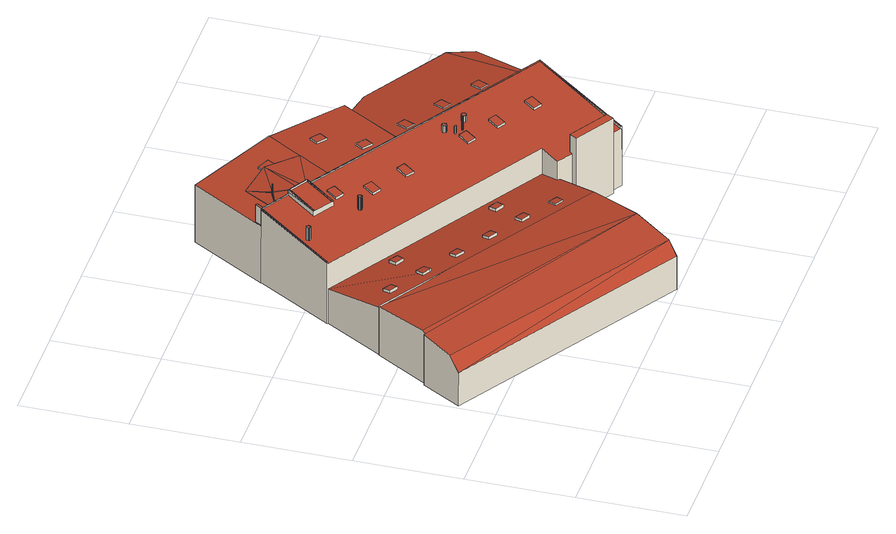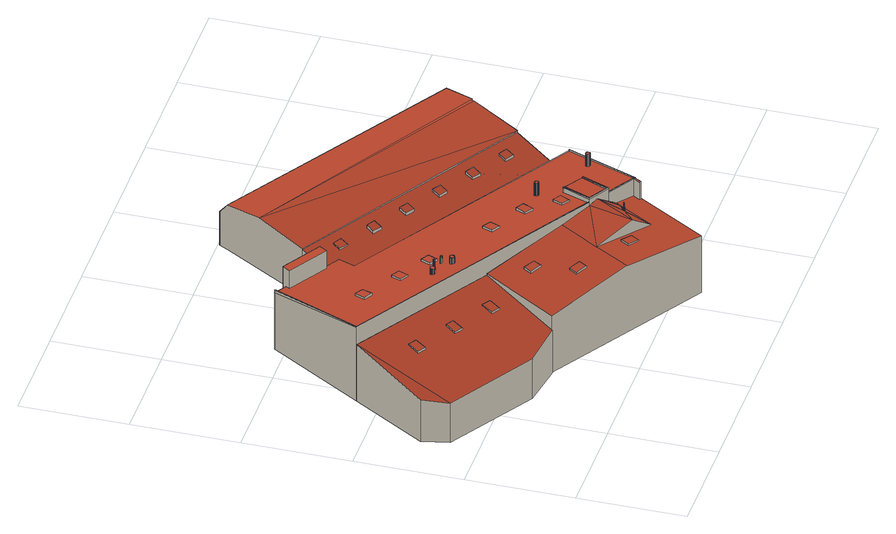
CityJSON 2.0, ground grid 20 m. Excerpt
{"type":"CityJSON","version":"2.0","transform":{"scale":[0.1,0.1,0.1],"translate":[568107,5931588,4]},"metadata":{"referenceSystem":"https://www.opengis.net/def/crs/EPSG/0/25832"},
"CityObjects":{
"building1":{"type":"Building","attributes":{"Grundfläche 2D":"4030.910171","Grundhöhe NN":"4.414"},"children":["building1-1","building1-2","building1-3","building1-4","building1-5","building1-6","building1-7","building1-8","building1-9","building1-10","building1-11","building1-12","building1-13","building1-14","building1-15","building1-16","building1-17","building1-18","building1-19","building1-20","building1-21","building1-22","building1-23","building1-24","building1-25","building1-26","building1-27","building1-28","building1-29","building1-30"],"geometry":[{"type":"MultiSurface","lod":"3","boundaries":[[[0,1,2,3]],[[4,5,6,7,8,9,10,11,12,13,14,15,16,17,18,19,20,21,22,23]],[[24,25,26]],[[24,27,28,25]],[[27,20,29,28]],[[30,31,20]],[[31,32,20]],[[32,29,20]],[[25,28,33]],[[34,35,36]],[[36,37,34]],[[38,39,40]],[[38,40,41]],[[38,41,42]],[[39,43,44]],[[39,44,45]],[[39,45,46]],[[39,46,47]],[[39,47,48]],[[39,48,40]],[[49,43,37,50]],[[43,49,44]],[[37,38,42]],[[37,42,50]],[[43,34,37]],[[51,52,39]],[[52,43,39]],[[53,54,55]],[[56,57,54,53,58,59]],[[60,61,62,63,64,65],[66,67,65,67]],[[36,35,68,69,70,71]],[[71,72,73,74,75,76,51,77,78,36,35,36]],[[79,74,73]],[[80,81,82]],[[83,80,82,84]],[[80,83,85]],[[86,87,80,85,88]],[[87,86,89]],[[87,89,90]],[[87,90,91]],[[92,93,94,95]],[[5,4,96,97,98,99]],[[22,100,2,1,96,4,23]],[[25,33,101,102,100,22,21,26]],[[33,34,43,52,98,97,103,101]],[[24,26,21,20,27]],[[30,20,19]],[[31,30,19,104]],[[104,105,32,31]],[[57,68,35,34,33,28,29,32,105,54]],[[78,38,37,36]],[[51,39,38,78,77]],[[106,65,64,13,12,11,10,107,108]],[[13,64,63,14]],[[109,15,14,63,62,110]],[[104,19,18,111,112]],[[105,104,112,113,114,54]],[[113,115,74,79,8,7,6,105,54,114]],[[10,9,8,79,116,117,107]],[[118,55,54,114,113]],[[53,55,118,119]],[[58,53,119,120]],[[59,58,120,121]],[[56,59,121,122]],[[114,123,124,113]],[[62,61,125,110]],[[60,65,106,126]],[[127,84,82,81,61,60,126]],[[85,83,84,127,128]],[[88,85,128,129]],[[89,86,88,129,130]],[[90,89,130,131]],[[91,90,131,132]],[[81,80,87,91,132,133,125,61]],[[68,57,56,69]],[[71,70,69,56,122,134,72]],[[79,73,72,134,116]],[[124,123,135,35,76,75,74,115,136]],[[93,92,137,138]],[[17,94,93,138,111,18]],[[94,17,16,95]],[[109,137,92,95,16,15]],[[125,133,132,131,130,129,128,127,126,106,108,107,117,116,134,122,121,120,119,118,113,112,111,138,137,109,110],[124,136,115,113]]],"semantics":{"surfaces":[{"type":"RoofSurface"},{"type":"WallSurface"},{"type":"GroundSurface"}],"values":[0,0,0,0,0,0,0,0,0,0,0,0,0,0,0,0,0,0,0,0,0,0,0,0,0,0,0,0,0,0,0,0,0,0,0,0,0,0,0,0,0,1,1,1,1,1,1,1,1,1,1,1,1,1,1,1,1,1,1,1,1,1,1,1,1,1,1,1,1,1,1,1,1,1,1,1,1,1,1,1,1,1,2]}}]},
"building1-1":{"type":"BuildingInstallation","parents":["building1"],"geometry":[{"type":"MultiSurface","lod":"3","boundaries":[[[139,140,141,142]],[[142,141,143,144]],[[139,142,144,145]],[[140,139,145,146]],[[141,140,146,143]]],"semantics":{"surfaces":[{"type":"RoofSurface"},{"type":"WallSurface"}],"values":[0,1,1,1,1]}}]},
"building1-2":{"type":"BuildingInstallation","parents":["building1"],"geometry":[{"type":"MultiSurface","lod":"3","boundaries":[[[147,148,149,150,151,152,153,154,155,156,157,158,159,160,161,162,163,164,165,166,167,168,169,170,171,172,173,174]],[[151,150,175,176]],[[152,151,176,177]],[[149,148,178,179]],[[150,149,179,175]],[[153,152,177,180]],[[154,153,180,181]],[[155,154,181,182]],[[156,155,182,183]],[[156,183,184]],[[157,156,184,185]],[[158,157,185,186]],[[159,158,186,187]],[[160,159,187,188]],[[161,160,188,189]],[[162,161,189,190]],[[163,162,190,191]],[[164,163,191,192]],[[165,164,192,193]],[[166,165,193,194]],[[167,166,194,195]],[[168,167,195,196]],[[169,168,196,197]],[[170,169,197,198]],[[171,170,198,199]],[[172,171,199,200]],[[173,172,200,201]],[[174,173,201,202]],[[147,174,202,203]],[[148,147,203,178]]],"semantics":{"surfaces":[{"type":"RoofSurface"},{"type":"WallSurface"}],"values":[0,1,1,1,1,1,1,1,1,1,1,1,1,1,1,1,1,1,1,1,1,1,1,1,1,1,1,1,1,1]}}]},
"building1-3":{"type":"BuildingInstallation","parents":["building1"],"geometry":[{"type":"MultiSurface","lod":"3","boundaries":[[[204,205,206,207,208,209,210,211,212,213,214,215,216,217,218,219,220,221,222,223,224,225,226,227,228,229,230,231,232,233]],[[208,207,234,235]],[[205,204,236,237]],[[206,205,237,238]],[[206,238,239]],[[207,206,239,234]],[[209,208,235,240]],[[210,209,240,241]],[[211,210,241,242]],[[212,211,242,243]],[[213,212,243,244]],[[214,213,244,245]],[[215,214,245,246]],[[216,215,246,247]],[[217,216,247,248]],[[218,217,248,249]],[[219,218,249,250]],[[220,219,250,251]],[[221,220,251,252]],[[222,221,252,253]],[[223,222,253,254]],[[223,254,255]],[[224,223,255,256]],[[225,224,256,257]],[[226,225,257,258]],[[227,226,258,259]],[[228,227,259,260]],[[229,228,260,261]],[[230,229,261,262]],[[231,230,262,263]],[[232,231,263,264]],[[233,232,264,265]],[[204,233,265,236]]],"semantics":{"surfaces":[{"type":"RoofSurface"},{"type":"WallSurface"}],"values":[0,1,1,1,1,1,1,1,1,1,1,1,1,1,1,1,1,1,1,1,1,1,1,1,1,1,1,1,1,1,1,1,1]}}]},
"building1-4":{"type":"BuildingInstallation","parents":["building1"],"geometry":[{"type":"MultiSurface","lod":"3","boundaries":[[[266,267,268,269,270,271,272,273,274,275,276,277]],[[277,278,279]],[[266,277,279,280]],[[267,266,280,281]],[[268,267,281,282]],[[269,268,282,283]],[[270,269,283,284]],[[271,270,284,285]],[[272,271,285,286]],[[273,272,286,287]],[[274,273,287,288]],[[275,274,288,289]],[[276,275,289,290]],[[276,290,291]],[[277,276,291,278]]],"semantics":{"surfaces":[{"type":"RoofSurface"},{"type":"WallSurface"}],"values":[0,1,1,1,1,1,1,1,1,1,1,1,1,1,1]}}]},
"building1-5":{"type":"BuildingInstallation","parents":["building1"],"geometry":[{"type":"MultiSurface","lod":"3","boundaries":[[[292,293,294,295]],[[296,297,295,294]],[[292,295,297,298]],[[293,292,298,299]],[[299,296,294,293]]],"semantics":{"surfaces":[{"type":"RoofSurface"},{"type":"WallSurface"}],"values":[0,1,1,1,1]}}]},
"building1-6":{"type":"BuildingInstallation","parents":["building1"],"geometry":[{"type":"MultiSurface","lod":"3","boundaries":[[[300,301,302]],[[301,303,304,302]],[[303,301,305,306,307]],[[308,309,305]],[[305,309,310,306]],[[96,1,300,302]],[[301,300,1,0]],[[305,301,0,3]],[[308,305,3,2]],[[2,100,309,308]],[[100,102,101,306,310,309]],[[303,97,96,302,304]],[[101,103,97,303,307,306]]],"semantics":{"surfaces":[{"type":"RoofSurface"},{"type":"WallSurface"}],"values":[0,0,0,0,0,1,1,1,1,1,1,1,1]}}]},
"building1-7":{"type":"BuildingInstallation","parents":["building1"],"geometry":[{"type":"MultiSurface","lod":"3","boundaries":[[[311,312,313]],[[314,315,312,311]],[[314,316,317,318]],[[318,315,314]],[[319,317,316,99,98]],[[10,11,311,313]],[[314,311,11,320]],[[314,320,5,99,316]],[[7,8,315,318]],[[8,9,10,313,312,315]],[[52,51,75,317,319,98]]],"semantics":{"surfaces":[{"type":"RoofSurface"},{"type":"WallSurface"}],"values":[0,0,0,0,0,1,1,1,1,1,1]}}]},
"building1-8":{"type":"BuildingInstallation","parents":["building1"],"geometry":[{"type":"MultiSurface","lod":"3","boundaries":[[[321,322,323,324]],[[324,323,325,326]],[[321,324,326,327]],[[322,321,327,328]],[[323,322,328,325]]],"semantics":{"surfaces":[{"type":"RoofSurface"},{"type":"WallSurface"}],"values":[0,1,1,1,1]}}]},
"building1-9":{"type":"BuildingInstallation","parents":["building1"],"geometry":[{"type":"MultiSurface","lod":"3","boundaries":[[[329,330,331,332]],[[332,331,333,334]],[[329,332,334,335]],[[330,329,335,336]],[[331,330,336,333]]],"semantics":{"surfaces":[{"type":"RoofSurface"},{"type":"WallSurface"}],"values":[0,1,1,1,1]}}]},
"building1-10":{"type":"BuildingInstallation","parents":["building1"],"geometry":[{"type":"MultiSurface","lod":"3","boundaries":[[[337,338,339,340]],[[340,339,341,342]],[[337,340,342,343]],[[338,337,343,344]],[[339,338,344,341]]],"semantics":{"surfaces":[{"type":"RoofSurface"},{"type":"WallSurface"}],"values":[0,1,1,1,1]}}]},
"building1-11":{"type":"BuildingInstallation","parents":["building1"],"geometry":[{"type":"MultiSurface","lod":"3","boundaries":[[[345,346,347,348]],[[348,347,349,350]],[[345,348,350,351]],[[346,345,351,352]],[[347,346,352,349]]],"semantics":{"surfaces":[{"type":"RoofSurface"},{"type":"WallSurface"}],"values":[0,1,1,1,1]}}]},
"building1-12":{"type":"BuildingInstallation","parents":["building1"],"geometry":[{"type":"MultiSurface","lod":"3","boundaries":[[[353,354,355,356]],[[356,355,357,358]],[[353,356,358,359]],[[354,353,359,360]],[[355,354,360,357]]],"semantics":{"surfaces":[{"type":"RoofSurface"},{"type":"WallSurface"}],"values":[0,1,1,1,1]}}]},
"building1-13":{"type":"BuildingInstallation","parents":["building1"],"geometry":[{"type":"MultiSurface","lod":"3","boundaries":[[[361,362,363,364]],[[364,363,365,366]],[[361,364,366,367]],[[362,361,367,368]],[[363,362,368,365]]],"semantics":{"surfaces":[{"type":"RoofSurface"},{"type":"WallSurface"}],"values":[0,1,1,1,1]}}]},
"building1-14":{"type":"BuildingInstallation","parents":["building1"],"geometry":[{"type":"MultiSurface","lod":"3","boundaries":[[[369,370,371,372]],[[372,371,373,374]],[[369,372,374,375]],[[370,369,375,376]],[[371,370,376,373]]],"semantics":{"surfaces":[{"type":"RoofSurface"},{"type":"WallSurface"}],"values":[0,1,1,1,1]}}]},
"building1-15":{"type":"BuildingInstallation","parents":["building1"],"geometry":[{"type":"MultiSurface","lod":"3","boundaries":[[[377,378,379,380]],[[380,379,381,382]],[[377,380,382,383]],[[378,377,383,384]],[[379,378,384,381]]],"semantics":{"surfaces":[{"type":"RoofSurface"},{"type":"WallSurface"}],"values":[0,1,1,1,1]}}]},
"building1-16":{"type":"BuildingInstallation","parents":["building1"],"geometry":[{"type":"MultiSurface","lod":"3","boundaries":[[[385,386,387,388]],[[389,390,386,385]],[[391,387,386,390,392]],[[391,393,388,387]],[[389,385,388,393,394]]],"semantics":{"surfaces":[{"type":"RoofSurface"},{"type":"WallSurface"}],"values":[0,1,1,1,1]}}]},
"building1-17":{"type":"BuildingInstallation","parents":["building1"],"geometry":[{"type":"MultiSurface","lod":"3","boundaries":[[[395,396,397,398,399,400]],[[399,398,401,67]],[[400,399,67,402]],[[403,396,395,400,402,66]],[[397,396,403,404]],[[398,397,404,401]]],"semantics":{"surfaces":[{"type":"RoofSurface"},{"type":"WallSurface"}],"values":[0,1,1,1,1,1]}}]},
"building1-18":{"type":"BuildingInstallation","parents":["building1"],"geometry":[{"type":"MultiSurface","lod":"3","boundaries":[[[405,406,407,408]],[[409,410,405,408]],[[406,405,410,411]],[[411,412,407,406]],[[409,408,407,412,413]]],"semantics":{"surfaces":[{"type":"RoofSurface"},{"type":"WallSurface"}],"values":[0,1,1,1,1]}}]},
"building1-19":{"type":"BuildingInstallation","parents":["building1"],"geometry":[{"type":"MultiSurface","lod":"3","boundaries":[[[414,415,416,417]],[[417,416,418,419]],[[414,417,419,420]],[[415,414,420,421]],[[416,415,421,418]]],"semantics":{"surfaces":[{"type":"RoofSurface"},{"type":"WallSurface"}],"values":[0,1,1,1,1]}}]},
"building1-20":{"type":"BuildingInstallation","parents":["building1"],"geometry":[{"type":"MultiSurface","lod":"3","boundaries":[[[422,423,424,425]],[[425,424,426,427]],[[422,425,427,428]],[[423,422,428,429]],[[424,423,429,426]]],"semantics":{"surfaces":[{"type":"RoofSurface"},{"type":"WallSurface"}],"values":[0,1,1,1,1]}}]},
"building1-21":{"type":"BuildingInstallation","parents":["building1"],"geometry":[{"type":"MultiSurface","lod":"3","boundaries":[[[430,431,432,433,434,435,436]],[[430,436,42,41]],[[430,41,40]],[[48,430,40]],[[430,48,431]],[[48,47,431]],[[431,47,46]],[[432,431,46,45]],[[433,432,45,44]],[[434,433,44,49]],[[435,434,49,50]],[[436,435,50,42]]],"semantics":{"surfaces":[{"type":"RoofSurface"},{"type":"WallSurface"}],"values":[0,1,1,1,1,1,1,1,1,1,1,1]}}]},
"building1-22":{"type":"BuildingInstallation","parents":["building1"],"geometry":[{"type":"MultiSurface","lod":"3","boundaries":[[[437,318,317,438,439]],[[440,439,438,317,75,441]],[[440,442,437,439]],[[74,7,318,437,442]]],"semantics":{"surfaces":[{"type":"RoofSurface"},{"type":"WallSurface"}],"values":[0,1,1,1]}}]},
"building1-23":{"type":"BuildingInstallation","parents":["building1"],"geometry":[{"type":"MultiSurface","lod":"3","boundaries":[[[443,444,445,446]],[[447,448,444,443]],[[448,449,445,444]],[[450,451,446,445,449]],[[452,447,443,446,451]]],"semantics":{"surfaces":[{"type":"RoofSurface"},{"type":"WallSurface"}],"values":[0,1,1,1,1]}}]},
"building1-24":{"type":"BuildingInstallation","parents":["building1"],"geometry":[{"type":"MultiSurface","lod":"3","boundaries":[[[453,454,455,456]],[[457,458,456,455]],[[453,456,458,459]],[[454,453,459,460]],[[460,457,455,454]]],"semantics":{"surfaces":[{"type":"RoofSurface"},{"type":"WallSurface"}],"values":[0,1,1,1,1]}}]},
"building1-25":{"type":"BuildingInstallation","parents":["building1"],"geometry":[{"type":"MultiSurface","lod":"3","boundaries":[[[461,462,463,464]],[[464,463,465,466]],[[461,464,466,467]],[[462,461,467,468]],[[463,462,468,465]]],"semantics":{"surfaces":[{"type":"RoofSurface"},{"type":"WallSurface"}],"values":[0,1,1,1,1]}}]},
"building1-26":{"type":"BuildingInstallation","parents":["building1"],"geometry":[{"type":"MultiSurface","lod":"3","boundaries":[[[469,470,471,472,473,474,475,476,477,478,479,480,481,482,483,484,485,486,487,488,489,490,491,492,493,494,495,496,497,498,499]],[[472,471,500,501]],[[470,469,502,503]],[[471,470,503,500]],[[473,472,501,504]],[[474,473,504,505]],[[475,474,505,506]],[[476,475,506,507]],[[477,476,507,508]],[[478,477,508,509]],[[479,478,509,510]],[[480,479,510,511]],[[481,480,511,512]],[[482,481,512,513]],[[483,482,513,514]],[[484,483,514,515]],[[485,484,515,516]],[[486,485,516,517]],[[487,486,517,518]],[[488,487,518,519]],[[489,488,519,520]],[[490,489,520,521]],[[491,490,521,522]],[[492,491,522,523]],[[493,492,523,524]],[[494,493,524,525]],[[495,494,525,526]],[[495,526,527]],[[496,495,527,528]],[[497,496,528,529]],[[498,497,529,530]],[[499,498,530,531]],[[469,499,531,502]]],"semantics":{"surfaces":[{"type":"RoofSurface"},{"type":"WallSurface"}],"values":[0,1,1,1,1,1,1,1,1,1,1,1,1,1,1,1,1,1,1,1,1,1,1,1,1,1,1,1,1,1,1,1,1]}}]},
"building1-27":{"type":"BuildingInstallation","parents":["building1"],"geometry":[{"type":"MultiSurface","lod":"3","boundaries":[[[532,533,534,535]],[[535,534,536,537]],[[532,535,537,538]],[[533,532,538,539]],[[534,533,539,536]]],"semantics":{"surfaces":[{"type":"RoofSurface"},{"type":"WallSurface"}],"values":[0,1,1,1,1]}}]},
"building1-28":{"type":"BuildingInstallation","parents":["building1"],"geometry":[{"type":"MultiSurface","lod":"3","boundaries":[[[540,541,542,543]],[[543,542,544,545]],[[540,543,545,546]],[[541,540,546,547]],[[542,541,547,544]]],"semantics":{"surfaces":[{"type":"RoofSurface"},{"type":"WallSurface"}],"values":[0,1,1,1,1]}}]},
"building1-29":{"type":"BuildingInstallation","parents":["building1"],"geometry":[{"type":"MultiSurface","lod":"3","boundaries":[[[548,549,550,551,552,553,554,555,556,557,558]],[[548,558,559,560]],[[558,557,561,559]],[[548,560,562]],[[549,548,562,563]],[[550,549,563,564]],[[551,550,564,565]],[[552,551,565,566]],[[553,552,566,567]],[[554,553,567,568]],[[555,554,568,569]],[[556,555,569,570]],[[557,556,570,561]]],"semantics":{"surfaces":[{"type":"RoofSurface"},{"type":"WallSurface"}],"values":[0,1,1,1,1,1,1,1,1,1,1,1,1]}}]},
"building1-30":{"type":"BuildingInstallation","parents":["building1"],"geometry":[{"type":"MultiSurface","lod":"3","boundaries":[[[571,572,573,574,575,576,577,578,579,580,581,582,583,584,585,586,587,588,589,590,591,592,593,594,595,596,597,598,599]],[[579,578,600,601]],[[577,576,602,603]],[[578,577,603,600]],[[580,579,601,604]],[[581,580,604,605]],[[582,581,605,606]],[[583,582,606,607]],[[583,607,608]],[[584,583,608,609]],[[585,584,609,610]],[[586,585,610,611]],[[587,586,611,612]],[[588,587,612,613]],[[589,588,613,614]],[[590,589,614,615]],[[591,590,615,616]],[[592,591,616,617]],[[593,592,617,618]],[[594,593,618,619]],[[595,594,619,620]],[[595,620,621]],[[596,595,621,622]],[[597,596,622,623]],[[598,597,623,624]],[[599,598,624,625]],[[571,599,625,626]],[[572,571,626,627]],[[573,572,627,628]],[[574,573,628,629]],[[575,574,629,630]],[[576,575,630,602]]],"semantics":{"surfaces":[{"type":"RoofSurface"},{"type":"WallSurface"}],"values":[0,1,1,1,1,1,1,1,1,1,1,1,1,1,1,1,1,1,1,1,1,1,1,1,1,1,1,1,1,1,1,1]}}]}
},
"vertices":[
[323,662,167],[289,608,158],[324,587,158],[358,641,167],[287,609,148],[321,664,159],[321,665,159],[268,697,159],[267,698,159],[265,695,158],[181,555,131],[182,554,131],[183,553,131],[612,292,131],[592,259,124],[621,241,124],[624,246,125],[699,201,125],[694,193,124],[715,181,124],[823,356,159],[359,640,159],[326,585,148],[324,587,148],[414,606,161],[360,641,161],[359,640,161],[564,515,160],[415,608,161],[565,516,160],[715,181,129],[716,179,129],[826,357,160],[360,642,161],[360,642,154],[415,608,144],[461,683,144],[389,727,160],[352,750,130],[312,683,130],[343,700,142],[343,700,143],[344,700,143],[344,651,160],[343,698,143],[342,698,143],[342,699,143],[342,699,142],[342,700,142],[344,698,144],[344,699,144],[306,674,130],[321,665,142],[901,547,87],[826,357,123],[912,496,92],[652,658,94],[565,516,123],[735,647,87],[653,659,94],[117,443,104],[551,182,102],[596,256,85],[592,259,85],[612,292,77],[183,553,77],[253,390,98],[250,391,98],[565,516,126],[652,658,124],[502,749,144],[501,750,144],[353,841,124],[274,711,124],[268,697,125],[271,695,125],[321,665,132],[312,683,129],[352,750,129],[267,698,124],[496,89,113],[551,182,103],[117,443,107],[59,349,113],[116,443,107],[55,342,111],[18,288,100],[454,20,99],[52,344,111],[8,270,74],[444,3,74],[444,2,74],[615,231,162],[690,186,162],[699,201,162],[624,246,162],[287,609,158],[321,665,167],[321,665,161],[321,664,161],[326,585,158],[360,642,167],[360,641,167],[344,651,167],[716,179,124],[826,357,159],[183,553,4],[181,555,4],[182,554,4],[621,241,4],[596,256,4],[694,193,4],[716,179,4],[826,357,4],[826,357,5],[268,697,4],[267,698,4],[265,695,4],[912,496,4],[901,547,4],[735,647,4],[653,659,4],[652,658,4],[565,516,5],[565,516,4],[551,182,4],[117,443,4],[116,443,4],[55,342,4],[52,344,4],[8,270,4],[444,3,4],[444,2,4],[454,20,4],[353,841,4],[415,608,5],[415,608,4],[615,231,4],[690,186,4],
[586,404,149],[598,424,153],[583,433,153],[571,413,149],[583,433,149],[571,413,145],[586,404,145],[598,424,149],
[230,605,167],[230,606,167],[229,606,167],[228,606,167],[227,606,167],[227,605,167],[226,605,167],[225,604,167],[225,603,167],[225,602,167],[225,601,167],[225,600,167],[226,599,167],[226,598,167],[227,598,167],[228,598,167],[229,598,167],[230,598,167],[231,598,167],[231,599,167],[232,599,167],[232,600,167],[232,601,167],[233,601,167],[233,602,167],[232,603,167],[232,604,167],[231,605,167],[228,606,142],[227,606,142],[227,605,142],[230,606,142],[229,606,142],[226,605,142],[225,604,142],[225,603,142],[225,602,142],[225,602,141],[225,601,141],[225,600,141],[226,599,141],[226,598,141],[227,598,141],[228,598,141],[229,598,141],[230,598,141],[231,598,141],[231,599,142],[232,599,142],[232,600,142],[232,601,142],[233,601,142],[233,602,142],[232,603,142],[232,604,142],[231,605,142],[230,605,142],
[588,464,166],[588,465,166],[587,465,166],[586,465,166],[585,464,166],[584,464,166],[584,463,166],[583,463,166],[583,462,166],[583,461,166],[582,461,166],[582,460,166],[583,459,166],[583,458,166],[584,457,166],[585,456,166],[586,456,166],[587,456,166],[588,456,166],[589,457,166],[590,457,166],[590,458,166],[591,458,166],[591,459,166],[591,460,166],[591,461,166],[591,462,166],[590,463,166],[590,464,166],[589,464,166],[586,465,153],[585,464,153],[588,464,154],[588,465,154],[587,465,154],[587,465,153],[584,464,153],[584,463,153],[583,463,153],[583,462,153],[583,461,153],[582,461,152],[582,460,152],[583,459,152],[583,458,152],[584,457,152],[585,456,152],[586,456,152],[587,456,152],[588,456,152],[589,457,152],[589,457,153],[590,457,153],[590,458,153],[591,458,153],[591,459,153],[591,460,153],[591,461,153],[591,462,153],[590,463,154],[590,464,154],[589,464,154],
[602,434,165],[601,434,165],[601,433,165],[601,432,165],[601,431,165],[602,431,165],[603,431,165],[604,431,165],[604,432,165],[604,433,165],[604,434,165],[603,434,165],[603,434,151],[603,434,150],[602,434,150],[601,434,150],[601,433,150],[601,432,150],[601,431,150],[602,431,150],[603,431,150],[604,431,150],[604,432,150],[604,433,150],[604,434,150],[604,434,151],
[715,323,149],[727,343,153],[712,352,153],[700,332,149],[712,352,148],[700,332,144],[715,323,144],[727,343,148],
[289,608,159],[323,662,170],[287,609,159],[321,665,170],[321,664,170],[358,641,170],[360,642,170],[344,651,170],[324,587,159],[326,585,159],[360,641,170],
[182,554,134],[265,695,160],[181,555,134],[267,696,161],[267,698,161],[305,673,161],[271,695,161],[268,697,161],[306,674,161],[267,696,159],
[359,576,154],[371,596,157],[357,605,157],[344,585,154],[357,605,154],[344,585,149],[359,576,149],[371,596,154],
[462,479,149],[474,500,153],[459,509,153],[447,489,149],[459,509,149],[447,489,145],[462,479,145],[474,500,149],
[803,461,113],[788,470,113],[775,449,116],[790,440,116],[775,449,114],[790,440,114],[803,461,109],[788,470,109],
[655,551,113],[640,560,113],[627,540,116],[642,530,116],[627,540,114],[642,530,114],[655,551,109],[640,560,109],
[729,506,113],[715,515,113],[702,495,116],[717,486,116],[702,495,114],[717,486,114],[729,506,109],[715,515,109],
[462,283,100],[446,293,100],[437,278,104],[453,269,104],[437,278,98],[453,269,98],[462,283,94],[446,293,94],
[395,323,100],[379,333,100],[371,319,104],[387,309,104],[371,319,98],[387,309,98],[395,323,94],[379,333,94],
[194,444,100],[178,454,100],[170,439,104],[185,430,104],[170,439,98],[185,430,98],[194,444,95],[178,454,95],
[473,335,90],[489,326,90],[497,340,87],[481,350,87],[473,335,84],[489,326,84],[497,340,80],[492,331,83],[481,350,80],[477,342,82],
[253,390,104],[261,404,100],[246,414,100],[237,399,104],[250,391,104],[253,389,104],[237,399,98],[253,389,98],[261,404,95],[246,414,95],
[319,349,104],[328,364,100],[312,373,100],[304,359,104],[304,359,98],[319,349,98],[328,364,95],[312,373,95],[309,368,96],
[297,462,87],[281,472,87],[272,457,90],[288,448,90],[272,457,84],[288,448,84],[297,462,80],[281,472,80],
[525,241,98],[509,251,98],[500,236,101],[516,227,101],[500,236,98],[516,227,98],[525,241,95],[509,251,95],
[343,700,160],[342,699,160],[342,698,160],[343,698,160],[344,698,160],[344,699,160],[344,700,160],
[276,710,161],[279,707,161],[279,708,161],[279,708,125],[279,707,125],[276,710,124],
[508,666,142],[528,654,140],[538,669,140],[518,682,142],[508,666,139],[528,654,136],[538,669,136],[530,674,137],[518,682,138],[514,676,138],
[435,733,142],[414,745,139],[405,730,139],[426,717,142],[405,730,136],[426,717,139],[435,733,139],[414,745,136],
[550,591,135],[530,603,137],[521,588,137],[541,576,135],[521,588,134],[541,576,131],[550,591,131],[530,603,133],
[628,441,165],[627,441,165],[626,441,165],[625,441,165],[624,441,165],[623,440,165],[623,439,165],[622,439,165],[622,438,165],[622,437,165],[622,436,165],[622,435,165],[623,434,165],[623,433,165],[624,433,165],[625,432,165],[626,432,165],[627,432,165],[628,432,165],[629,433,165],[630,433,165],[630,434,165],[631,434,165],[631,435,165],[631,436,165],[631,437,165],[631,438,165],[631,439,165],[630,440,165],[629,440,165],[629,441,165],[626,441,154],[625,441,153],[628,441,154],[627,441,154],[624,441,153],[623,440,153],[623,439,153],[622,439,153],[622,438,153],[622,437,153],[622,436,152],[622,435,152],[623,434,152],[623,433,152],[624,433,152],[625,432,152],[626,432,152],[627,432,152],[628,432,152],[629,433,153],[630,433,153],[630,434,153],[631,434,153],[631,435,153],[631,436,153],[631,437,153],[631,438,153],[631,438,154],[631,439,154],[630,440,154],[629,440,154],[629,441,154],
[645,368,149],[657,388,153],[642,397,153],[630,377,149],[642,397,149],[630,377,145],[645,368,145],[657,388,149],
[395,520,150],[408,540,153],[393,550,153],[380,529,150],[393,550,149],[380,529,145],[395,520,145],[408,540,149],
[588,443,165],[587,442,165],[587,441,165],[588,440,165],[589,440,165],[590,440,165],[591,440,165],[591,441,165],[591,442,165],[590,443,165],[589,443,165],[589,443,151],[588,443,151],[590,443,151],[588,443,150],[587,442,150],[587,441,150],[588,440,150],[589,440,150],[590,440,150],[591,440,150],[591,441,150],[591,442,151],
[342,542,169],[341,542,169],[341,543,169],[341,544,169],[340,544,169],[339,544,169],[339,545,169],[338,545,169],[337,544,169],[336,544,169],[336,543,169],[335,543,169],[335,542,169],[334,541,169],[334,540,169],[335,540,169],[335,539,169],[335,538,169],[336,538,169],[337,537,169],[338,537,169],[339,537,169],[340,537,169],[340,538,169],[341,538,169],[341,539,169],[342,539,169],[342,540,169],[342,541,169],[338,545,143],[337,544,143],[339,544,143],[339,545,143],[336,544,143],[336,543,143],[335,543,143],[335,542,143],[335,542,142],[334,541,142],[334,540,142],[335,540,142],[335,539,142],[335,538,142],[336,538,142],[337,537,142],[338,537,142],[339,537,142],[340,537,142],[340,538,142],[341,538,142],[341,538,143],[341,539,143],[342,539,143],[342,540,143],[342,541,143],[342,542,143],[341,542,143],[341,543,143],[341,544,143],[340,544,143]
]}
